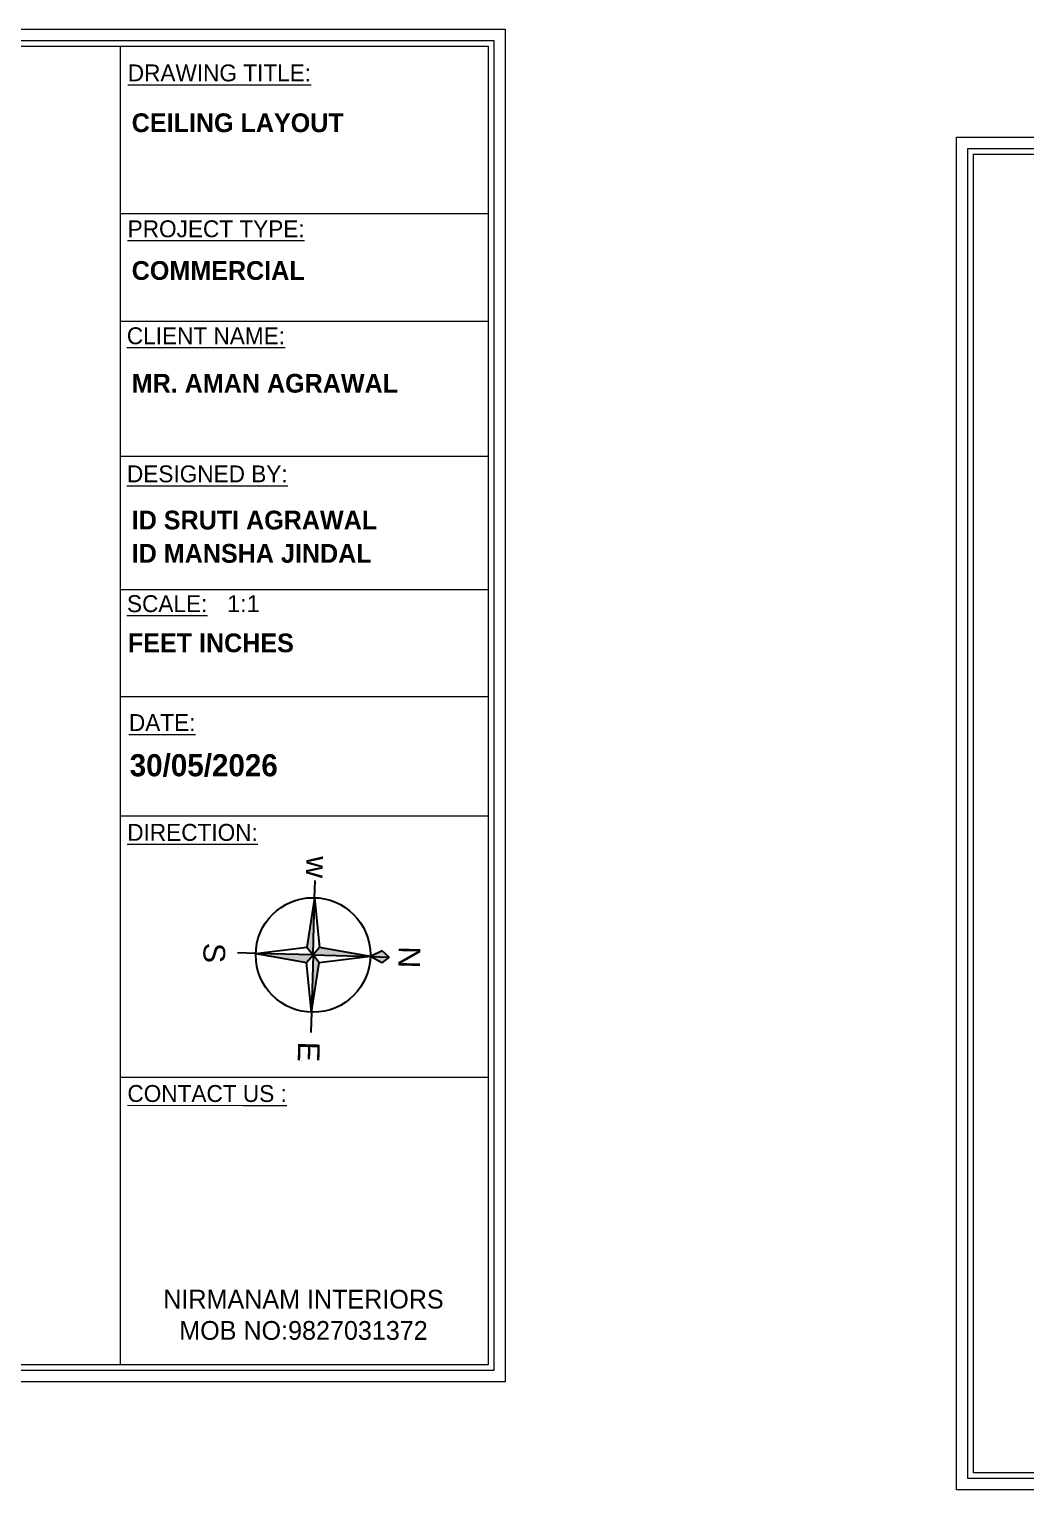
# Model space of a CAD drawing. Header units: inches. Extents: x -4677 to 18437, y -5264 to 2453.
# Drawn here: x 2666 to 3261, y -83 to 789 of the extents above; entities that cross this region are included whole.
import ezdxf

# ---------------------------------------------------------------- set-up
doc = ezdxf.new("R2010")
doc.units = ezdxf.units.IN
doc.layers.add('ELE', color=5, linetype='Continuous')
doc.layers.add('FUR', color=42, linetype='Continuous')
doc.layers.add('FURNI', color=140, linetype='Continuous', lineweight=18)
doc.styles.add('HEMI', font='stylu.ttf')
doc.styles.add('regular', font='swissl.ttf')
doc.styles.get("Standard").update_dxf_attribs({"font": 'arial.ttf'})

# ---------------------------------------------------------------- blocks, each defined once
blk = doc.blocks.new('A$C470D500B')
at = {"layer": 'ELE', "true_color": 0xed1f24}
h = blk.add_hatch(color=240, dxfattribs=at)
h.paths.add_polyline_path([(25.36, 49.16), (23.85, 47.28), (25.36, 44.35)])
h.paths.add_polyline_path([(25.36, 44.35), (26.88, 47.28), (25.36, 49.16)])
at = {"layer": 'ELE', "true_color": 0x000000}
h = blk.add_hatch(color=18, dxfattribs=at)
h.paths.add_polyline_path([(27.34, 28.11), (25.36, 29.71), (25.36, 15.08)])
h.paths.add_polyline_path([(40, 29.71), (27.34, 31.31), (25.36, 29.71)])
h.paths.add_polyline_path([(25.36, 44.35), (23.38, 31.31), (25.36, 29.71)])
h.paths.add_polyline_path([(23.38, 28.11), (25.36, 29.71), (10.73, 29.71)])
at = {"layer": 'ELE', "color": 240, "true_color": 0xed1f24}
for p, q in [((25.36, 49.16), (23.85, 47.28)), ((25.36, 49.16), (26.88, 47.28)), ((25.36, 44.35), (25.36, 49.16)), ((23.85, 47.28), (25.36, 44.35)), ((26.88, 47.28), (25.36, 44.35))]:
    blk.add_line(p, q, dxfattribs=at)
at = {"layer": 'ELE', "color": 18, "true_color": 0x000000}
for p, q in [((25.36, 44.35), (23.38, 31.31)), ((25.36, 29.71), (25.36, 44.35)), ((25.36, 44.35), (27.34, 31.31)), ((10.73, 29.71), (23.38, 31.31)), ((23.38, 31.31), (25.36, 29.71)), ((27.34, 31.31), (25.36, 29.71)), ((40, 29.71), (27.34, 31.31)), ((10.73, 29.71), (6.3, 29.71)), ((10.73, 29.71), (6.3, 29.71)), ((25.36, 29.71), (10.73, 29.71)), ((10.73, 29.71), (23.38, 28.11)), ((23.38, 28.11), (25.36, 29.71)), ((25.36, 15.08), (23.38, 28.11)), ((25.36, 29.71), (25.36, 15.08)), ((27.34, 28.11), (25.36, 29.71)), ((25.36, 29.71), (40, 29.71)), ((25.36, 15.08), (27.34, 28.11)), ((40, 29.71), (27.34, 28.11)), ((40, 29.71), (45.12, 29.71)), ((40, 29.71), (45.12, 29.71)), ((25.36, 15.08), (25.36, 10.4))]:
    blk.add_line(p, q, dxfattribs=at)
blk.add_circle((25.36, 29.71), 14.63, dxfattribs=at)
at = {"layer": 'ELE', "color": 240, "true_color": 0xed1f24}
blk.add_text('N', height=5.54, dxfattribs=at).set_placement((22.5, 51.52))
at = {"layer": 'ELE', "color": 18, "true_color": 0x000000}
for s, p in [('w', (0.11, 27.33)), ('E', (47.54, 26.51)), ('S', (22.95, 1.72))]:
    blk.add_text(s, height=5.54, dxfattribs=at).set_placement(p)

msp = doc.modelspace()

# ---------------------------------------------------------------- linework, layer by layer
at = {"layer": 'FURNI', "color": 18, "lineweight": 5, "true_color": 0x000000}
for p, q in [((2720.24, 779.05), (2720.24, -8.47)), ((2720.16, 679.16), (2939.97, 679.16)), ((2720.16, 614.76), (2939.97, 614.76)), ((2720.16, 534.23), (2939.97, 534.23)), ((2720.16, 454.63), (2939.97, 454.63)), ((2720.16, 390.63), (2939.97, 390.63)), ((2720.16, 319.33), (2939.97, 319.33)), ((2720.24, 163.41), (2940.05, 163.3))]:
    msp.add_line(p, q, dxfattribs=at)
for points in [[(1819.85, -18.56), (1819.85, 789.14), (2950.14, 789.14), (2950.14, -18.56)], [(1826.58, -11.83), (1826.58, 782.41), (2943.42, 782.41), (2943.42, -11.83)], [(1829.94, -8.47), (1829.94, 779.05), (2940.05, 779.05), (2940.05, -8.47)], [(3219.63, -83.03), (3219.63, 724.67), (4349.92, 724.67), (4349.92, -83.03)], [(3226.35, -76.3), (3226.35, 717.94), (4343.19, 717.94), (4343.19, -76.3)], [(3229.72, -72.94), (3229.72, 714.58), (4339.83, 714.58), (4339.83, -72.94)]]:
    msp.add_lwpolyline(points, close=True, dxfattribs=at)

# ---------------------------------------------------------------- block references
at = {"layer": 'FUR', "lineweight": 5, "xscale": 2.338979778615415, "yscale": 2.338979778615415, "zscale": 2.338979778615415, "rotation": 268.4687052230764}
msp.add_blockref('A$C470D500B', (2767.55, 297.48), dxfattribs=at)

# ---------------------------------------------------------------- texts
at = {"lineweight": 5, "attachment_point": 1, "rotation": 359.99056}
for s, insert, char_height, width, style in [('{\\LDRAWING TITLE:}', (2724.8, 768.1), 10.0889, 112.3344, 'HEMI'), ('{\\fStylus BT|b1|i0|c0|p34;CEILING LAYOUT}', (2727.15, 738.9), 11.2099, 164.96, 'HEMI'), ('{\\LPROJECT TYPE:}', (2724.72, 675), 10.0889, 105.9758, 'HEMI'), ('{\\fStylus BT|b1|i0|c0|p34;COMMERCIAL}', (2727.15, 650.67), 11.2099, 164.96, 'HEMI'), ('{\\LCLIENT NAME:}', (2724.24, 611.11), 10.0889, 104.2416, 'HEMI'), ('{\\fStylus BT|b1|i0|c0|p34;MR. AMAN AGRAWAL}', (2727.15, 583.35), 11.2099, 164.96, 'HEMI'), ('{\\LDESIGNED BY:}', (2724.32, 528.67), 10.0889, 106.5774, 'HEMI'), ('{\\fStylus BT|b1|i0|c0|p34;ID SRUTI AGRAWAL}', (2727.15, 501.65), 11.2099, 148.6814, 'HEMI'), ('{\\fStylus BT|b1|i0|c0|p34;ID MANSHA JINDAL}', (2727.15, 481.77), 11.2099, 148.6814, 'HEMI'), ('{\\LSCALE:}', (2724.32, 451.15), 10.089, 78.0374, 'HEMI'), ('1:1', (2784.02, 451.15), 10.089, 40.1118, 'regular'), ('{\\fStylus BT|b1|i0|c0|p34;FEET INCHES}', (2724.85, 428.33), 11.2099, 148.6814, 'HEMI'), ('{\\LDATE:}', (2725.49, 380.16), 10.089, 78.0374, 'HEMI'), ('{\\fStylus BT|b1|i0|c0|p34;30/05/2026}', (2725.95, 356.25), 13.2124, 102.1977, 'HEMI'), ('{\\LDIRECTION:}', (2724.49, 314.58), 10.0889, 78.0374, 'HEMI'), ('{\\LCONTACT US :}', (2724.58, 158.66), 10.0889, 98.0149, 'HEMI'), ('\\pxqc;NIRMANAM INTERIORS\\PMOB NO:9827031372', (2734.69, 36.44), 11.2099, 190.068, 'HEMI')]:
    msp.add_mtext(s, dxfattribs=dict(at, insert=insert, char_height=char_height, width=width, style=style))

doc.saveas('drawing.dxf')
